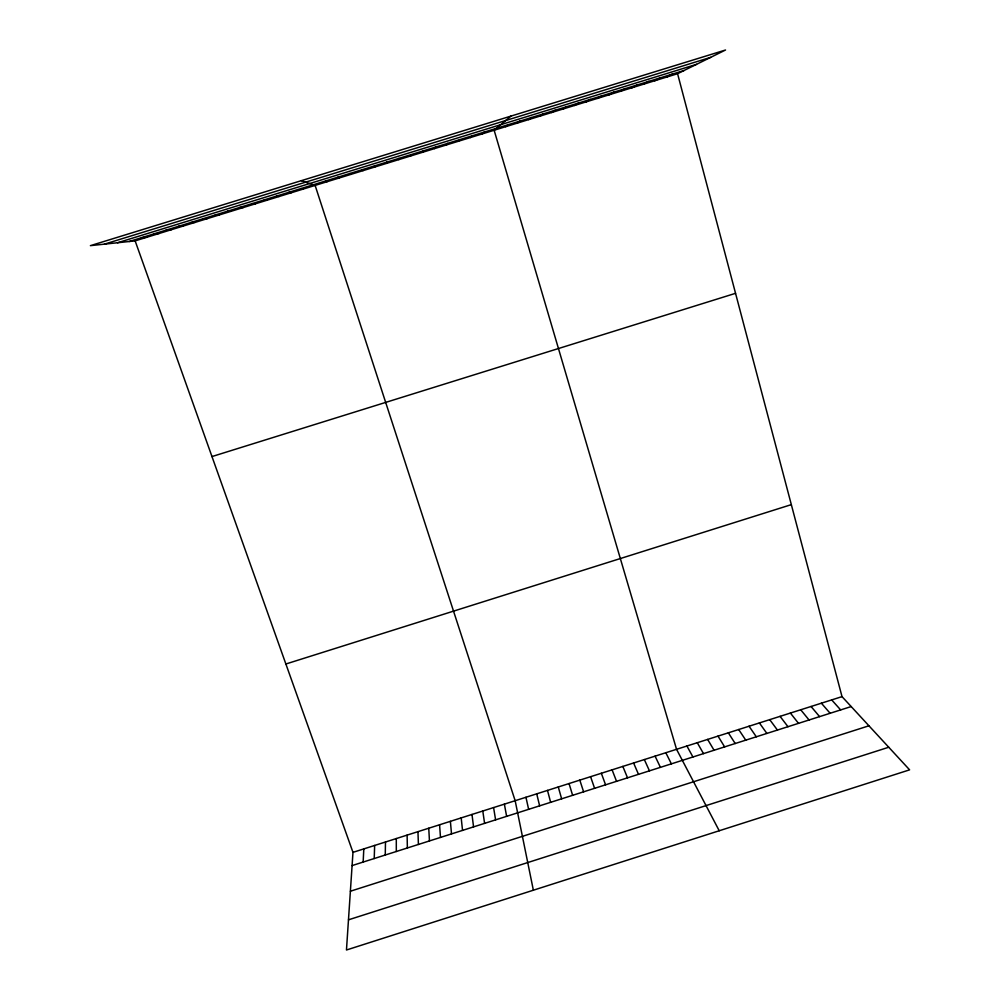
<?xml version="1.0" encoding="UTF-8"?>
<svg xmlns="http://www.w3.org/2000/svg" width="1000" height="1000" viewBox="0 0 1000 1000"><rect width="100%" height="100%" fill="white"/><g stroke="black" fill="none" stroke-linecap="round" stroke-linejoin="round"><path stroke-width="1.5" d="M385.262 855.025L385.475 842M374.212 858.55L374.65 845.45M363.15 862.075L363.812 848.9M398.787 159.625L398.862 158.4M135.137 240.875L352.975 852.35L346.463 950L909.613 769.85L842.013 696.625L677.575 73.713L725.55 50L90.388 245.65L135.137 240.875L677.575 73.713M410.725 155.95L411.062 154.65M422.65 152.275L423.275 150.887M434.575 148.6L435.462 147.125M446.5 144.925L447.663 143.363M458.413 141.25L459.85 139.613M470.325 137.575L472.038 135.85M482.238 133.912L484.212 132.1M510.962 116.1L494.137 130.238L676.55 749.312L719.225 830.763M505.637 126.7L508.15 124.725M517.125 123.162L519.9 121.112M528.612 119.625L531.65 117.487M540.1 116.075L543.387 113.863M551.575 112.537L555.138 110.25M563.05 109.012L566.862 106.638M574.513 105.475L578.6 103.012M585.988 101.938L590.325 99.4M597.45 98.413L602.05 95.787M608.9 94.875L613.763 92.175M620.363 91.35L625.487 88.575M631.812 87.812L637.188 84.963M643.263 84.288L648.9 81.35M654.7 80.763L660.6 77.75M666.137 77.237L672.3 74.138M352.975 852.35L842.013 696.625M352.088 865.588L851.188 706.562M350.387 891.225L868.938 725.8M348.475 919.825L888.737 747.25M285.875 664L791.325 504.637M211.975 456.562L735.55 293.325M104.375 244.163L710.575 57.4M117.5 242.763L696.5 64.362M129.15 241.513L683.988 70.537M141.463 237.725L147.162 237.175M153.763 233.938L159.188 233.463M166.062 230.15L171.213 229.762M178.35 226.363L183.225 226.062M190.65 222.575L195.238 222.362M202.925 218.787L207.25 218.663M215.212 215L219.25 214.963M227.488 211.213L231.25 211.262M239.75 207.438L243.25 207.562M252.025 203.65L255.238 203.863M264.288 199.875L267.225 200.175M276.537 196.1L279.212 196.475M288.788 192.325L291.188 192.787M301.038 188.55L303.163 189.1M301.337 180.675L315.125 185.413L515.163 800.713L533.362 890.212M325.525 181L327.088 181.725M337.762 177.237L339.05 178.038M349.988 173.463L351.012 174.35M831.688 699.912L840.662 709.912M821.375 703.2L830.125 713.275M811.05 706.488L819.587 716.625M800.725 709.775L809.05 719.987M790.387 713.062L798.512 723.35M362.212 169.7L362.962 170.675M780.062 716.35L787.975 726.7M769.725 719.638L777.425 730.062M759.388 722.938L766.875 733.425M749.038 726.225L756.312 736.787M738.7 729.525L745.763 740.15M728.35 732.825L735.2 743.525M718 736.112L724.638 746.888M707.638 739.412L714.062 750.25M697.275 742.712L703.5 753.625M686.912 746.012L692.925 756.988M665.812 752.725L671.388 763.85M655.075 756.15L660.425 767.35M644.338 759.575L649.463 770.837M374.438 165.938L374.913 166.988M633.587 762.987L638.5 774.338M622.837 766.413L627.525 777.825M612.087 769.837L616.55 781.325M601.337 773.263L605.575 784.825M590.575 776.688L594.6 788.325M579.812 780.125L583.612 791.825M569.05 783.55L572.625 795.325M558.275 786.975L561.638 798.825M547.5 790.413L550.638 802.325M536.725 793.838L539.637 805.837M525.95 797.275L528.638 809.338M504.375 804.137L506.625 816.35M386.65 162.175L386.85 163.312M493.587 807.575L495.6 819.862M482.788 811.012L484.588 823.375M471.987 814.45L473.562 826.888M461.188 817.9L462.537 830.4M450.387 821.338L451.512 833.913M439.575 824.775L440.487 837.425M428.762 828.225L429.45 840.95M417.95 831.663L418.413 844.463M407.125 835.113L407.362 847.987M396.3 838.55L396.312 851.5"/></g></svg>
